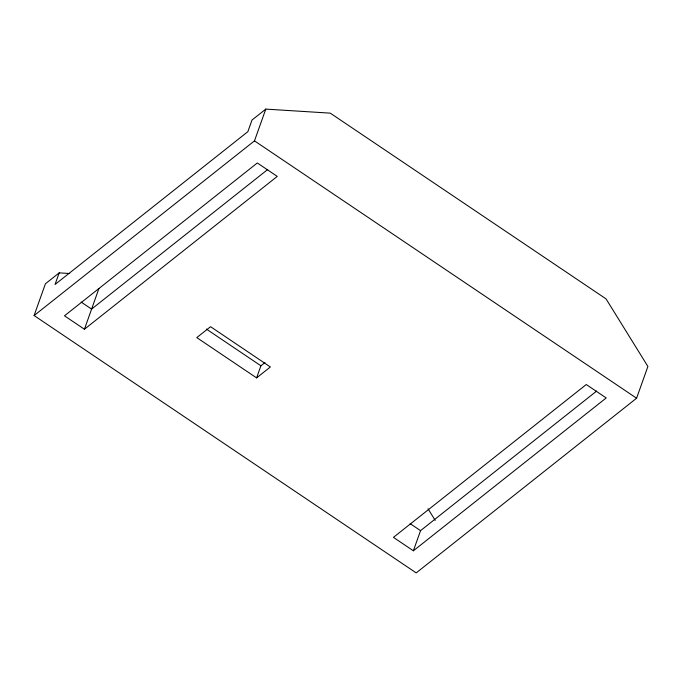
<?xml version="1.0" encoding="UTF-8"?>
<svg xmlns="http://www.w3.org/2000/svg" width="682" height="682" viewBox="0 0 682 682"><rect width="100%" height="100%" fill="white"/><g stroke="black" fill="none" stroke-linecap="round" stroke-linejoin="round"><path stroke-width="1.02" d="M59.181 272.86L55.046 284.479L247.881 131.635L252.016 120.023L265.792 109.103L330.267 113.144L606.051 298.887L647.9 366.456L636.587 398.22L416.208 572.897L34.1 315.544L45.413 283.78L59.181 272.86L69.734 273.525M84.423 329.244L277.259 176.399L257.319 162.972L64.483 315.817L84.423 329.244L98.958 288.435M34.1 315.544L254.48 140.867L265.792 109.103M256.594 377.888L270.37 366.976L210.567 326.695L196.791 337.607L256.594 377.888L260.908 365.791L264.957 362.577M413.369 550.792L606.204 397.947L586.264 384.52L393.437 537.365L413.369 550.792L420.547 530.647L596.682 391.033M267.736 169.486L91.601 309.091L81.192 302.092M254.48 140.867L636.587 398.22M206.373 329.065L260.908 365.791M410.146 523.64L420.547 530.647M428.015 508.772L435.21 520.392"/></g></svg>
